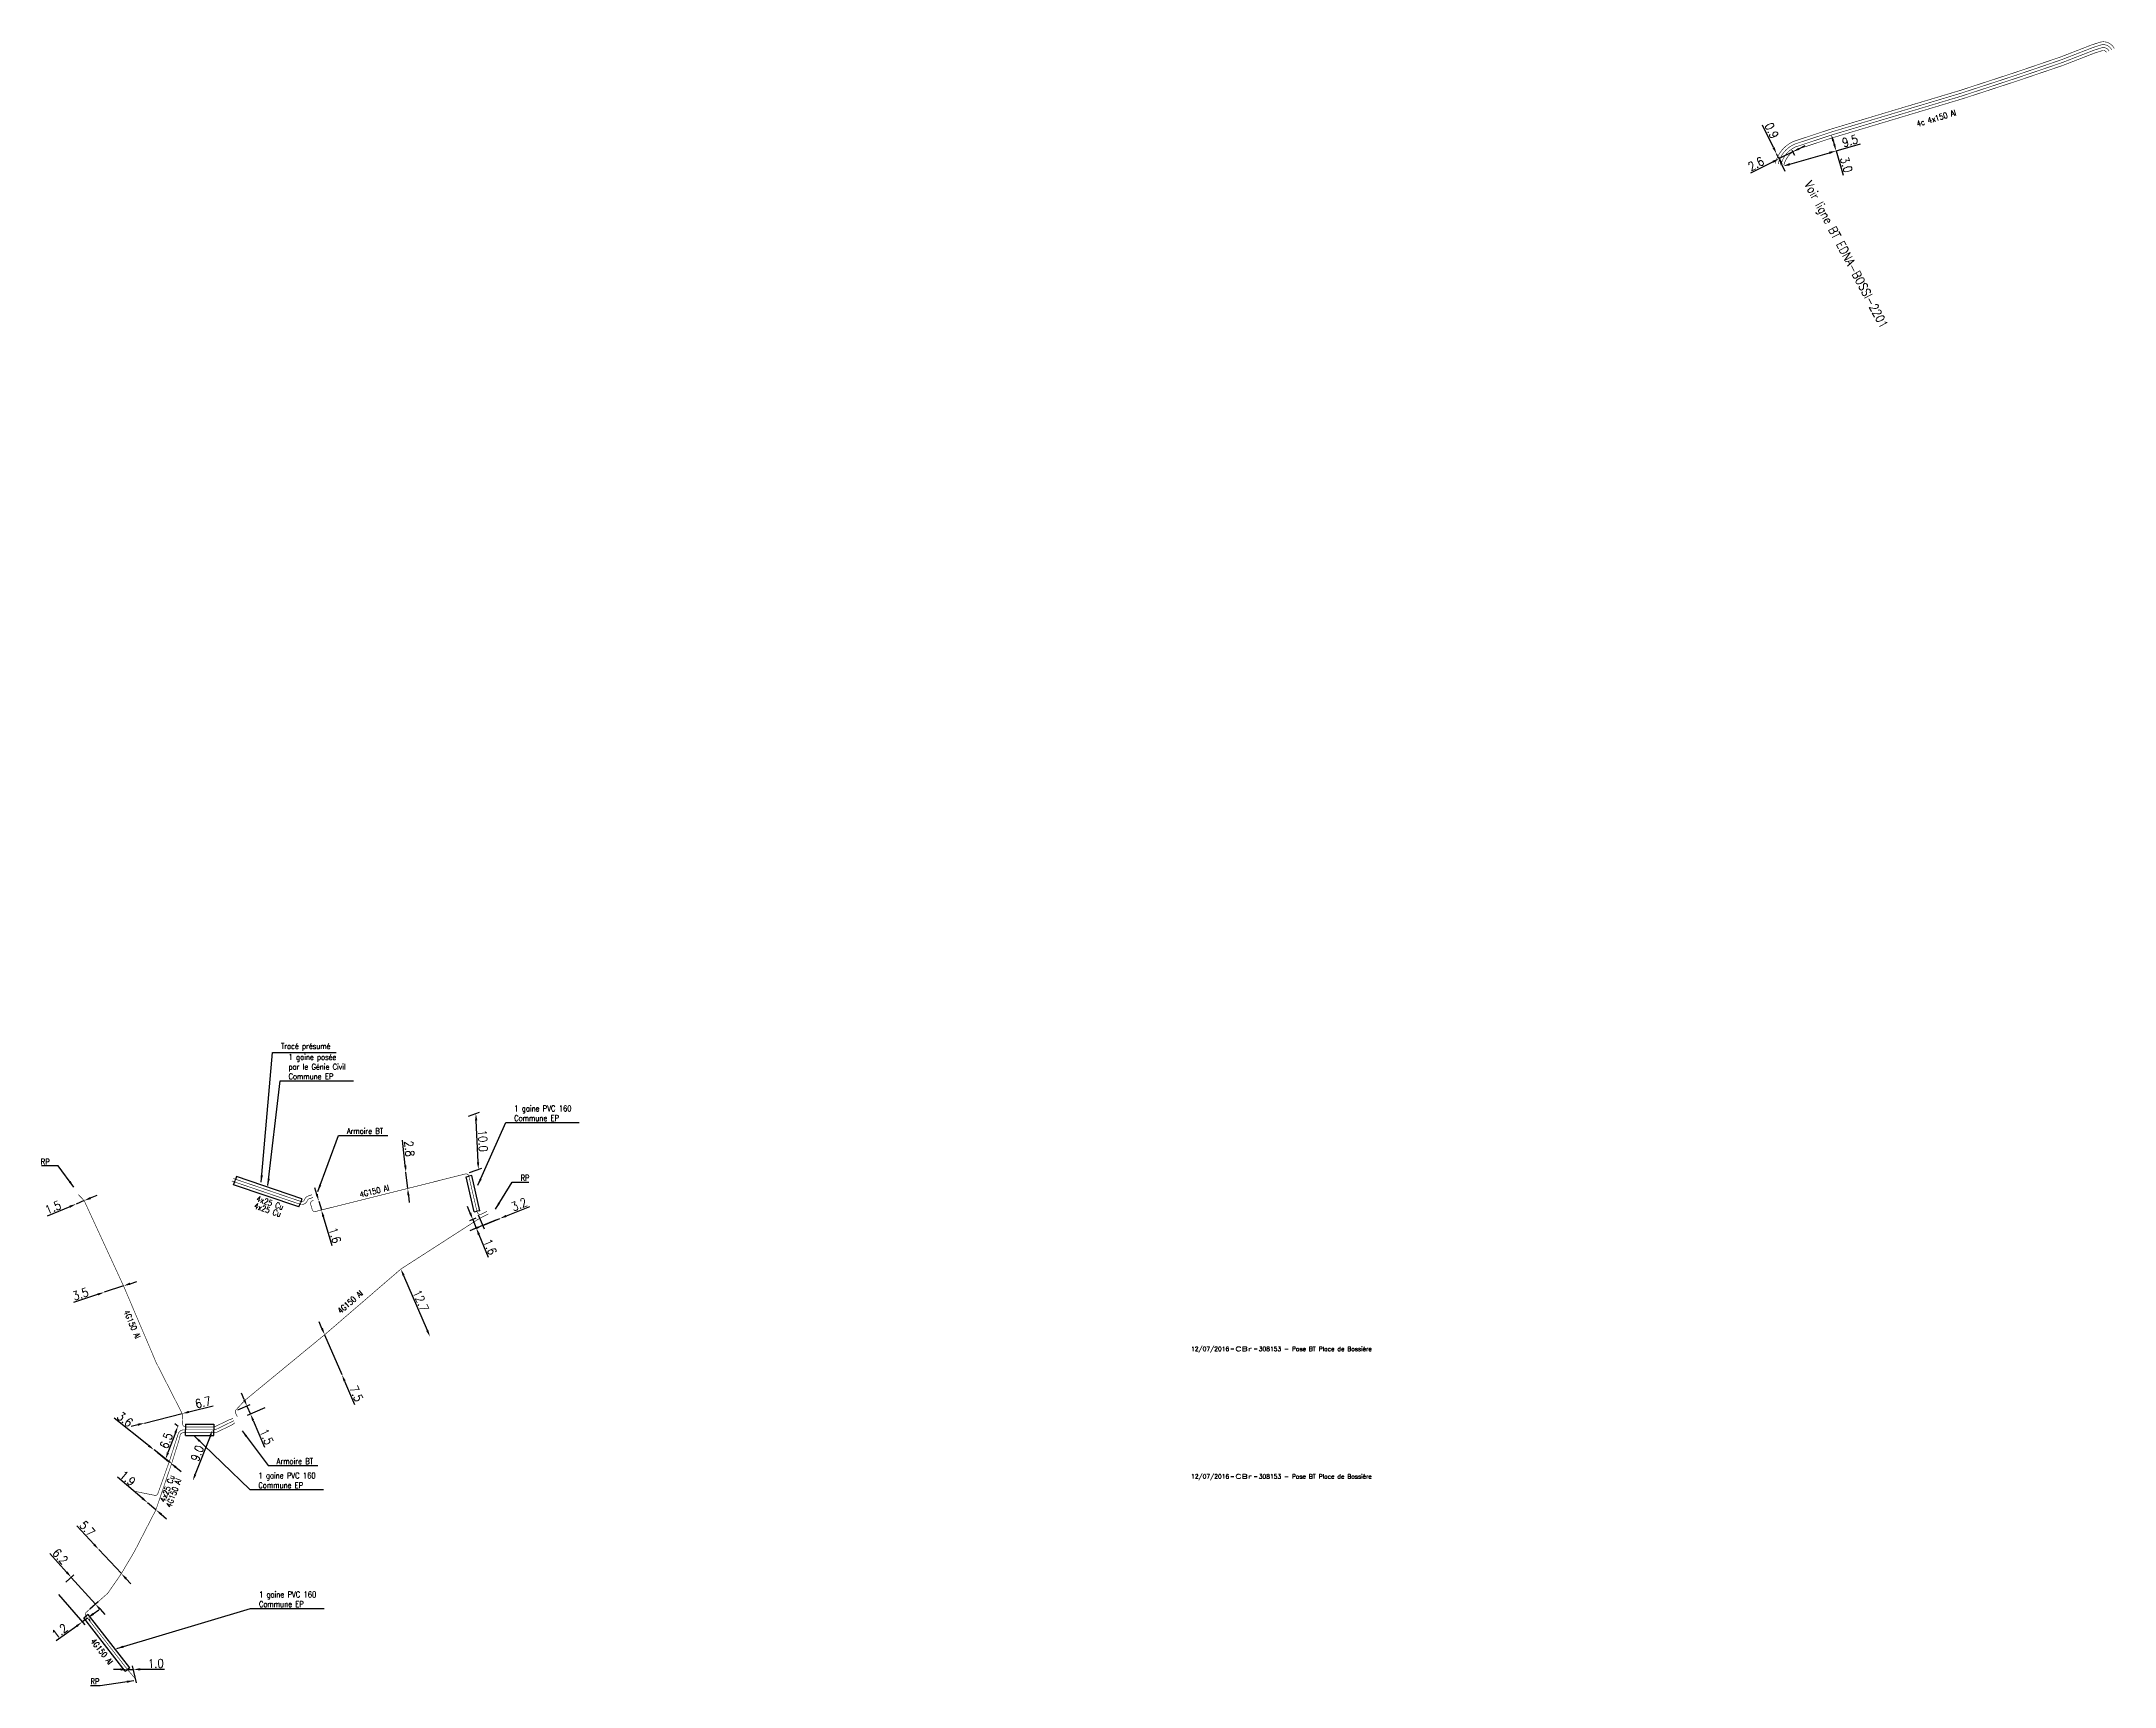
# Model space of a CAD drawing. Header units: millimetres. Extents: x 173243 to 173600, y 134203 to 134487.
import ezdxf
from ezdxf.enums import TextEntityAlignment as Align

# ---------------------------------------------------------------- set-up
doc = ezdxf.new("R2010")
doc.units = ezdxf.units.MM
doc.header["$PDMODE"] = 34
doc.linetypes.add('B_ST_AL', pattern=[2000, 1000, 1000])
doc.linetypes.add('B_ST_Cu', pattern=[2000, 1000, 1000])
doc.layers.get('0').update_dxf_attribs({"linetype": 'CONTINUOUS'})
doc.layers.get('DEFPOINTS').update_dxf_attribs({"linetype": 'CONTINUOUS'})
doc.layers.add('B_110', color=1, linetype='CONTINUOUS')
doc.layers.add('B_400', color=7, linetype='CONTINUOUS')
doc.layers.add('B_910', color=7, linetype='CONTINUOUS', plot=False)
doc.styles.get("Standard").update_dxf_attribs({"font": 'romans.shx', "width": 0.85})
doc.dimstyles.get("Standard").update_dxf_attribs({"dimtxt": 1.5, "dimasz": 1.2, "dimexe": 0.625, "dimexo": 0.625, "dimgap": 0.25, "dimtad": 1, "dimdec": 1, "dimzin": 0, "dimdsep": 46, "dimtxsty": 'Standard', "dimcen": -0.5, "dimadec": 0, "dimazin": 0, "dimtfac": 1, "dimtdec": 1, "dimtmove": 0, "dimatfit": 3, "dimfxl": 1, "dimtolj": 1, "dimtzin": 0, "dimarcsym": 0})

# ---------------------------------------------------------------- blocks, each defined once
blk = doc.blocks.new('*D0')
at = {"color": 0, "linetype": 'ByBlock', "transparency": 16777216}
for p, q in [((173541.39, 134468.23), (173539.51, 134472.12)), ((173542.3, 134466.34), (173541.91, 134467.15)), ((173542.82, 134465.26), (173543.34, 134464.18))]:
    blk.add_line(p, q, dxfattribs=at)
for points in [[(173541.57, 134468.32), (173541.21, 134468.15), (173541.91, 134467.15)], [(173543, 134465.35), (173542.64, 134465.18), (173542.3, 134466.34)]]:
    blk.add_solid(points, dxfattribs=at)
at = {"layer": 'DEFPOINTS', "color": 0, "linetype": 'ByBlock', "transparency": 16777216}
for p in [(173541.91, 134467.15), (173541.91, 134467.15), (173542.3, 134466.34)]:
    blk.add_point(p, dxfattribs=at)
at = {"color": 0, "linetype": 'ByBlock', "transparency": 16777216, "insert": (173541.09, 134471.15), "char_height": 1.5, "attachment_point": 5, "rotation": 295.7793}
blk.add_mtext('\\A1;0.9', dxfattribs=at)
blk = doc.blocks.new('*D1')
at = {"color": 0, "linetype": 'ByBlock', "transparency": 16777216}
for p, q in [((173544.71, 134467.49), (173542.39, 134466.32)), ((173544.56, 134467.79), (173544.99, 134466.93)), ((173545.78, 134468.03), (173546.85, 134468.56)), ((173541.31, 134465.78), (173537.41, 134463.82)), ((173542.23, 134466.63), (173542.67, 134465.76))]:
    blk.add_line(p, q, dxfattribs=at)
for points in [[(173545.69, 134468.2), (173545.87, 134467.85), (173544.71, 134467.49)], [(173541.22, 134465.96), (173541.4, 134465.6), (173542.39, 134466.32)]]:
    blk.add_solid(points, dxfattribs=at)
at = {"layer": 'DEFPOINTS', "color": 0, "linetype": 'ByBlock', "transparency": 16777216}
for p in [(173541.95, 134467.19), (173544.27, 134468.35), (173544.71, 134467.49)]:
    blk.add_point(p, dxfattribs=at)
at = {"color": 0, "linetype": 'ByBlock', "transparency": 16777216, "insert": (173538.37, 134465.43), "char_height": 1.5, "attachment_point": 5, "rotation": 26.6648}
blk.add_mtext('\\A1;2.6', dxfattribs=at)
blk = doc.blocks.new('*D2')
at = {"color": 0, "linetype": 'ByBlock', "transparency": 16777216}
for p, q in [((173544.21, 134465.35), (173551.04, 134467.32)), ((173552.19, 134467.66), (173556.39, 134468.87))]:
    blk.add_line(p, q, dxfattribs=at)
for points in [[(173550.98, 134467.52), (173551.09, 134467.13), (173552.19, 134467.66)], [(173544.16, 134465.55), (173544.27, 134465.16), (173543.06, 134465.02)]]:
    blk.add_solid(points, dxfattribs=at)
at = {"layer": 'DEFPOINTS', "color": 0, "linetype": 'ByBlock', "transparency": 16777216}
for p in [(173552.19, 134467.66), (173552.19, 134467.66), (173543.06, 134465.02)]:
    blk.add_point(p, dxfattribs=at)
at = {"color": 0, "linetype": 'ByBlock', "transparency": 16777216, "insert": (173554.59, 134469.39), "char_height": 1.5, "attachment_point": 5, "rotation": 16.1088}
blk.add_mtext('\\A1;9.5', dxfattribs=at)
blk = doc.blocks.new('*D3')
at = {"color": 0, "linetype": 'ByBlock', "transparency": 16777216}
for p, q in [((173551.68, 134469.38), (173551.85, 134468.81)), ((173552.19, 134467.66), (173553.43, 134463.47))]:
    blk.add_line(p, q, dxfattribs=at)
for points in [[(173551.87, 134469.44), (173551.49, 134469.33), (173551.34, 134470.53)], [(173552.04, 134468.87), (173551.66, 134468.75), (173552.19, 134467.66)]]:
    blk.add_solid(points, dxfattribs=at)
at = {"layer": 'DEFPOINTS', "color": 0, "linetype": 'ByBlock', "transparency": 16777216}
for p in [(173551.34, 134470.53), (173551.34, 134470.53), (173552.19, 134467.66)]:
    blk.add_point(p, dxfattribs=at)
at = {"color": 0, "linetype": 'ByBlock', "transparency": 16777216, "insert": (173553.94, 134465.27), "char_height": 1.5, "attachment_point": 5, "rotation": 286.4981}
blk.add_mtext('\\A1;3.0', dxfattribs=at)
blk = doc.blocks.new('*D4')
at = {"layer": 'B_110', "color": 0, "linetype": 'Continuous', "lineweight": -2, "transparency": 16777216}
for p, q in [((173277.66, 134252.29), (173277.18, 134253.39)), ((173276.57, 134250.51), (173278.7, 134251.43)), ((173278.13, 134251.19), (173278.72, 134249.81)), ((173281.19, 134250.87), (173278.15, 134249.56)), ((173279.2, 134248.71), (173281.17, 134244.12))]:
    blk.add_line(p, q, dxfattribs=at)
at = {"layer": 'B_110', "color": 0, "linetype": 'Continuous', "transparency": 16777216}
for points in [[(173277.84, 134252.37), (173277.47, 134252.21), (173278.13, 134251.19)], [(173279.38, 134248.79), (173279.02, 134248.63), (173278.72, 134249.81)]]:
    blk.add_solid(points, dxfattribs=at)
at = {"layer": 'DEFPOINTS', "color": 0, "linetype": 'Continuous', "transparency": 16777216}
for p in [(173276, 134250.27), (173278.72, 134249.81), (173281.77, 134251.12)]:
    blk.add_point(p, dxfattribs=at)
at = {"layer": 'B_110', "color": 0, "linetype": 'Continuous', "transparency": 16777216, "insert": (173281.5, 134245.89), "char_height": 1.5, "attachment_point": 5, "rotation": 293.2977}
blk.add_mtext('\\A1;1.5', dxfattribs=at)
blk = doc.blocks.new('*D5')
at = {"layer": 'B_110', "color": 0, "linetype": 'Continuous', "lineweight": -2, "transparency": 16777216}
for p, q in [((173322.86, 134283.98), (173326.92, 134285.63)), ((173317.67, 134281.87), (173316.55, 134281.42)), ((173318.02, 134284.19), (173319.01, 134281.74)), ((173318.78, 134282.32), (173321.74, 134283.53))]:
    blk.add_line(p, q, dxfattribs=at)
at = {"layer": 'B_110', "color": 0, "linetype": 'Continuous', "transparency": 16777216}
for points in [[(173317.59, 134282.06), (173317.74, 134281.69), (173318.78, 134282.32)], [(173322.78, 134284.16), (173322.93, 134283.79), (173321.74, 134283.53)]]:
    blk.add_solid(points, dxfattribs=at)
at = {"layer": 'DEFPOINTS', "color": 0, "linetype": 'Continuous', "transparency": 16777216}
for p in [(173317.79, 134284.77), (173321.74, 134283.53), (173321.74, 134283.53)]:
    blk.add_point(p, dxfattribs=at)
at = {"layer": 'B_110', "color": 0, "linetype": 'Continuous', "transparency": 16777216, "insert": (173325.07, 134285.96), "char_height": 1.5, "attachment_point": 5, "rotation": 22.0817}
blk.add_mtext('\\A1;3.2', dxfattribs=at)
blk = doc.blocks.new('*D6')
at = {"layer": 'B_110', "color": 0, "linetype": 'Continuous', "lineweight": -2, "transparency": 16777216}
for p, q in [((173316.63, 134284.47), (173316.18, 134285.58)), ((173317.6, 134283.57), (173316.5, 134283.13)), ((173317.08, 134283.36), (173317.68, 134281.88)), ((173321.16, 134283.29), (173317.1, 134281.64)), ((173318.13, 134280.77), (173319.7, 134276.88))]:
    blk.add_line(p, q, dxfattribs=at)
at = {"layer": 'B_110', "color": 0, "linetype": 'Continuous', "transparency": 16777216}
for points in [[(173316.81, 134284.55), (173316.44, 134284.4), (173317.08, 134283.36)], [(173318.32, 134280.84), (173317.94, 134280.69), (173317.68, 134281.88)]]:
    blk.add_solid(points, dxfattribs=at)
at = {"layer": 'DEFPOINTS', "color": 0, "linetype": 'Continuous', "transparency": 16777216}
for p in [(173317.68, 134281.88), (173318.18, 134283.81), (173321.74, 134283.53)]:
    blk.add_point(p, dxfattribs=at)
at = {"layer": 'B_110', "color": 0, "linetype": 'Continuous', "transparency": 16777216, "insert": (173320.07, 134278.64), "char_height": 1.5, "attachment_point": 5, "rotation": 292.0817}
blk.add_mtext('\\A1;1.6', dxfattribs=at)
blk = doc.blocks.new('*D7')
at = {"layer": 'B_110', "color": 0, "linetype": 'Continuous', "lineweight": -2, "transparency": 16777216}
for p, q in [((173305.43, 134292.69), (173304.98, 134297.04)), ((173305.85, 134288.71), (173305.55, 134291.5)), ((173305.97, 134287.52), (173306.09, 134286.32))]:
    blk.add_line(p, q, dxfattribs=at)
at = {"layer": 'B_110', "color": 0, "linetype": 'Continuous', "transparency": 16777216}
for points in [[(173305.63, 134292.71), (173305.23, 134292.67), (173305.55, 134291.5)], [(173306.17, 134287.54), (173305.77, 134287.5), (173305.85, 134288.71)]]:
    blk.add_solid(points, dxfattribs=at)
at = {"layer": 'DEFPOINTS', "color": 0, "linetype": 'Continuous', "transparency": 16777216}
for p in [(173305.55, 134291.5), (173305.55, 134291.5), (173305.85, 134288.71)]:
    blk.add_point(p, dxfattribs=at)
at = {"layer": 'B_110', "color": 0, "linetype": 'Continuous', "transparency": 16777216, "insert": (173306.14, 134295.56), "char_height": 1.5, "attachment_point": 5, "rotation": 275.9503}
blk.add_mtext('\\A1;2.8', dxfattribs=at)
blk = doc.blocks.new('*D8')
at = {"layer": 'B_110', "color": 0, "linetype": 'Continuous', "lineweight": -2, "transparency": 16777216}
for p, q in [((173290.17, 134287.69), (173289.83, 134288.84)), ((173290.51, 134286.54), (173290.96, 134285)), ((173291.3, 134283.85), (173292.76, 134278.9))]:
    blk.add_line(p, q, dxfattribs=at)
at = {"layer": 'B_110', "color": 0, "linetype": 'Continuous', "transparency": 16777216}
for points in [[(173290.36, 134287.75), (173289.98, 134287.63), (173290.51, 134286.54)], [(173291.49, 134283.91), (173291.11, 134283.8), (173290.96, 134285)]]:
    blk.add_solid(points, dxfattribs=at)
at = {"layer": 'DEFPOINTS', "color": 0, "linetype": 'Continuous', "transparency": 16777216}
for p in [(173290.51, 134286.54), (173290.51, 134286.54), (173290.96, 134285)]:
    blk.add_point(p, dxfattribs=at)
at = {"layer": 'B_110', "color": 0, "linetype": 'Continuous', "transparency": 16777216, "insert": (173293.29, 134280.62), "char_height": 1.5, "attachment_point": 5, "rotation": 286.4198}
blk.add_mtext('\\A1;1.6', dxfattribs=at)
blk = doc.blocks.new('*D9')
at = {"layer": 'B_110', "color": 0, "linetype": 'Continuous', "lineweight": -2, "transparency": 16777216}
for p, q in [((173291.05, 134264.59), (173290.58, 134265.69)), ((173291.53, 134263.49), (173294.5, 134256.6)), ((173294.97, 134255.5), (173296.7, 134251.48))]:
    blk.add_line(p, q, dxfattribs=at)
at = {"layer": 'B_110', "color": 0, "linetype": 'Continuous', "transparency": 16777216}
for points in [[(173291.24, 134264.67), (173290.87, 134264.51), (173291.53, 134263.49)], [(173295.15, 134255.58), (173294.79, 134255.42), (173294.5, 134256.6)]]:
    blk.add_solid(points, dxfattribs=at)
at = {"layer": 'DEFPOINTS', "color": 0, "linetype": 'Continuous', "transparency": 16777216}
for p in [(173291.53, 134263.49), (173294.5, 134256.6), (173294.5, 134256.6)]:
    blk.add_point(p, dxfattribs=at)
at = {"layer": 'B_110', "color": 0, "linetype": 'Continuous', "transparency": 16777216, "insert": (173296.99, 134253.33), "char_height": 1.5, "attachment_point": 5, "rotation": 293.2977}
blk.add_mtext('\\A1;7.5', dxfattribs=at)
blk = doc.blocks.new('*D10')
at = {"layer": 'B_110', "color": 0, "linetype": 'Continuous', "lineweight": -2, "transparency": 16777216}
blk.add_line((173305.14, 134273.71), (173309.22, 134264.25), dxfattribs=at)
at = {"layer": 'B_110', "color": 0, "linetype": 'Continuous', "transparency": 16777216}
for points in [[(173305.33, 134273.79), (173304.96, 134273.63), (173304.67, 134274.81)], [(173309.4, 134264.33), (173309.03, 134264.17), (173309.69, 134263.14)]]:
    blk.add_solid(points, dxfattribs=at)
at = {"layer": 'DEFPOINTS', "color": 0, "linetype": 'Continuous', "transparency": 16777216}
for p in [(173304.67, 134274.81), (173309.69, 134263.14), (173309.69, 134263.14)]:
    blk.add_point(p, dxfattribs=at)
at = {"layer": 'B_110', "color": 0, "linetype": 'Continuous', "transparency": 16777216, "insert": (173308.1, 134269.37), "char_height": 1.5, "attachment_point": 5, "rotation": 293.2977}
blk.add_mtext('\\A1;12.7', dxfattribs=at)
blk = doc.blocks.new('*D11')
at = {"layer": 'B_110', "color": 0, "linetype": 'Continuous', "lineweight": -2, "transparency": 16777216}
for p, q in [((173322.86, 134283.98), (173326.92, 134285.63)), ((173317.67, 134281.87), (173316.55, 134281.42)), ((173318.02, 134284.19), (173319.01, 134281.74)), ((173318.78, 134282.32), (173321.74, 134283.53))]:
    blk.add_line(p, q, dxfattribs=at)
at = {"layer": 'B_110', "color": 0, "linetype": 'Continuous', "transparency": 16777216}
for points in [[(173317.59, 134282.06), (173317.74, 134281.69), (173318.78, 134282.32)], [(173322.78, 134284.16), (173322.93, 134283.79), (173321.74, 134283.53)]]:
    blk.add_solid(points, dxfattribs=at)
at = {"layer": 'DEFPOINTS', "color": 0, "linetype": 'Continuous', "transparency": 16777216}
for p in [(173317.79, 134284.77), (173321.74, 134283.53), (173321.74, 134283.53)]:
    blk.add_point(p, dxfattribs=at)
at = {"layer": 'B_110', "color": 0, "linetype": 'Continuous', "transparency": 16777216, "insert": (173325.07, 134285.96), "char_height": 1.5, "attachment_point": 5, "rotation": 22.0817}
blk.add_mtext('\\A1;3.2', dxfattribs=at)
blk = doc.blocks.new('GIS_MODF')
at = {"color": 0, "linetype": 'Continuous', "flags": 128}
for points in [[(-2.26, -0.01), (-1.76, -0.01)], [(1.76, -0.01), (2.26, -0.01)]]:
    blk.add_lwpolyline(points, dxfattribs=at)
at = {"color": 0, "linetype": 'Continuous'}
blk.add_attdef('DATE', text='', height=0.75, dxfattribs=at).set_placement((-2.58, -0.39), align=Align.RIGHT)
at = {"color": 0, "linetype": 'Continuous', "width": 3.590909}
blk.add_attdef('USER', text='', height=0.75, dxfattribs=at).set_placement((-1.52, -0.39), (1.31, -0.39), align=Align.FIT)
at = {"color": 0, "linetype": 'Continuous'}
blk.add_attdef('DESC', (2.53, -0.39), '', height=0.75, dxfattribs=at)
blk = doc.blocks.new('*D38')
at = {"layer": 'B_110', "color": 0, "linetype": 'Continuous', "lineweight": -2, "transparency": 16777216}
for p, q in [((173259.06, 134203.44), (173258.38, 134206.39)), ((173259.72, 134205.78), (173263.91, 134205.82)), ((173256.32, 134205.74), (173255.12, 134205.73)), ((173257.52, 134205.75), (173258.52, 134205.76))]:
    blk.add_line(p, q, dxfattribs=at)
at = {"layer": 'B_110', "color": 0, "linetype": 'Continuous', "transparency": 16777216}
for points in [[(173256.32, 134205.94), (173256.33, 134205.54), (173257.52, 134205.75)], [(173259.72, 134205.98), (173259.73, 134205.58), (173258.52, 134205.76)]]:
    blk.add_solid(points, dxfattribs=at)
at = {"layer": 'DEFPOINTS', "color": 0, "linetype": 'Continuous', "transparency": 16777216}
for p in [(173257.52, 134205.75), (173258.52, 134205.76), (173259.21, 134202.81)]:
    blk.add_point(p, dxfattribs=at)
at = {"layer": 'B_110', "color": 0, "linetype": 'Continuous', "transparency": 16777216, "insert": (173262.41, 134206.8), "char_height": 1.5, "attachment_point": 5, "rotation": 0.5753}
blk.add_mtext('\\A1;1.0', dxfattribs=at)
blk = doc.blocks.new('*D40')
at = {"layer": 'B_110', "color": 0, "linetype": 'Continuous', "lineweight": -2, "transparency": 16777216}
for p, q in [((173245.64, 134218.71), (173250.15, 134213.48)), ((173248.77, 134213.25), (173245.22, 134210.67)), ((173250.65, 134214.62), (173249.74, 134213.96)), ((173250.78, 134214.48), (173251.06, 134214.15)), ((173251.62, 134215.33), (173252.59, 134216.03))]:
    blk.add_line(p, q, dxfattribs=at)
at = {"layer": 'B_110', "color": 0, "linetype": 'Continuous', "transparency": 16777216}
for points in [[(173248.65, 134213.41), (173248.89, 134213.09), (173249.74, 134213.96)], [(173251.51, 134215.49), (173251.74, 134215.17), (173250.65, 134214.62)]]:
    blk.add_solid(points, dxfattribs=at)
at = {"layer": 'DEFPOINTS', "color": 0, "linetype": 'Continuous', "transparency": 16777216}
for p in [(173245.23, 134219.18), (173249.74, 134213.96), (173250.37, 134214.95)]:
    blk.add_point(p, dxfattribs=at)
at = {"layer": 'B_110', "color": 0, "linetype": 'Continuous', "transparency": 16777216, "insert": (173245.84, 134212.36), "char_height": 1.5, "attachment_point": 5, "rotation": 36.0099}
blk.add_mtext('\\A1;1.2', dxfattribs=at)
blk = doc.blocks.new('*D41')
at = {"layer": 'B_110', "color": 0, "linetype": 'Continuous', "lineweight": -2, "transparency": 16777216}
for p, q in [((173247.03, 134222.53), (173244.15, 134225.73)), ((173246.9, 134220.8), (173248.3, 134222.06)), ((173251.99, 134217.04), (173247.84, 134221.64)), ((173251.06, 134216.19), (173252.46, 134217.46)), ((173252.79, 134216.15), (173253.6, 134215.25))]:
    blk.add_line(p, q, dxfattribs=at)
at = {"layer": 'B_110', "color": 0, "linetype": 'Continuous', "transparency": 16777216}
for points in [[(173247.18, 134222.67), (173246.89, 134222.4), (173247.84, 134221.64)], [(173252.94, 134216.28), (173252.65, 134216.01), (173251.99, 134217.04)]]:
    blk.add_solid(points, dxfattribs=at)
at = {"layer": 'DEFPOINTS', "color": 0, "linetype": 'Continuous', "transparency": 16777216}
for p in [(173246.44, 134220.38), (173247.84, 134221.64), (173250.59, 134215.78)]:
    blk.add_point(p, dxfattribs=at)
at = {"layer": 'B_110', "color": 0, "linetype": 'Continuous', "transparency": 16777216, "insert": (173245.93, 134225.25), "char_height": 1.5, "attachment_point": 5, "rotation": 312.0504}
blk.add_mtext('\\A1;6.2', dxfattribs=at)
blk = doc.blocks.new('*D42')
at = {"layer": 'B_110', "color": 0, "linetype": 'Continuous', "lineweight": -2, "transparency": 16777216}
for p, q in [((173251.76, 134227.33), (173248.77, 134230.52)), ((173256.47, 134222.29), (173252.58, 134226.45)), ((173257.28, 134221.41), (173258.1, 134220.53))]:
    blk.add_line(p, q, dxfattribs=at)
at = {"layer": 'B_110', "color": 0, "linetype": 'Continuous', "transparency": 16777216}
for points in [[(173251.9, 134227.47), (173251.61, 134227.19), (173252.58, 134226.45)], [(173257.43, 134221.55), (173257.14, 134221.27), (173256.47, 134222.29)]]:
    blk.add_solid(points, dxfattribs=at)
at = {"layer": 'DEFPOINTS', "color": 0, "linetype": 'Continuous', "transparency": 16777216}
for p in [(173252.58, 134226.45), (173252.58, 134226.45), (173256.47, 134222.29)]:
    blk.add_point(p, dxfattribs=at)
at = {"layer": 'B_110', "color": 0, "linetype": 'Continuous', "transparency": 16777216, "insert": (173250.59, 134230.05), "char_height": 1.5, "attachment_point": 5, "rotation": 313.0448}
blk.add_mtext('\\A1;5.7', dxfattribs=at)
blk = doc.blocks.new('*D43')
at = {"layer": 'B_110', "color": 0, "linetype": 'Continuous', "lineweight": -2, "transparency": 16777216}
for p, q in [((173260.07, 134235.3), (173255.8, 134238.91)), ((173262.43, 134233.29), (173260.98, 134234.52)), ((173263.35, 134232.52), (173264.26, 134231.74))]:
    blk.add_line(p, q, dxfattribs=at)
at = {"layer": 'B_110', "color": 0, "linetype": 'Continuous', "transparency": 16777216}
for points in [[(173260.19, 134235.45), (173259.94, 134235.15), (173260.98, 134234.52)], [(173263.48, 134232.67), (173263.22, 134232.37), (173262.43, 134233.29)]]:
    blk.add_solid(points, dxfattribs=at)
at = {"layer": 'DEFPOINTS', "color": 0, "linetype": 'Continuous', "transparency": 16777216}
for p in [(173260.98, 134234.52), (173260.98, 134234.52), (173262.43, 134233.29)]:
    blk.add_point(p, dxfattribs=at)
at = {"layer": 'B_110', "color": 0, "linetype": 'Continuous', "transparency": 16777216, "insert": (173257.56, 134238.73), "char_height": 1.5, "attachment_point": 5, "rotation": 319.7329}
blk.add_mtext('\\A1;1.9', dxfattribs=at)
blk = doc.blocks.new('*D44')
at = {"layer": 'B_110', "color": 0, "linetype": 'Continuous', "lineweight": -2, "transparency": 16777216}
for p, q in [((173261.17, 134244.37), (173255.23, 134249.1)), ((173264.92, 134241.38), (173262.11, 134243.62)), ((173265.86, 134240.63), (173266.8, 134239.88))]:
    blk.add_line(p, q, dxfattribs=at)
at = {"layer": 'B_110', "color": 0, "linetype": 'Continuous', "transparency": 16777216}
for points in [[(173261.29, 134244.52), (173261.04, 134244.21), (173262.11, 134243.62)], [(173265.99, 134240.79), (173265.74, 134240.47), (173264.92, 134241.38)]]:
    blk.add_solid(points, dxfattribs=at)
at = {"layer": 'DEFPOINTS', "color": 0, "linetype": 'Continuous', "transparency": 16777216}
for p in [(173262.11, 134243.62), (173262.11, 134243.62), (173264.92, 134241.38)]:
    blk.add_point(p, dxfattribs=at)
at = {"layer": 'B_110', "color": 0, "linetype": 'Continuous', "transparency": 16777216, "insert": (173257.09, 134248.89), "char_height": 1.5, "attachment_point": 5, "rotation": 321.4767}
blk.add_mtext('\\A1;3.6', dxfattribs=at)
blk = doc.blocks.new('*D45')
at = {"layer": 'B_110', "color": 0, "linetype": 'Continuous', "lineweight": -2, "transparency": 16777216}
for p, q in [((173260.47, 134248.26), (173266.96, 134249.88)), ((173268.13, 134250.18), (173272.31, 134251.22)), ((173259.3, 134247.96), (173258.14, 134247.67))]:
    blk.add_line(p, q, dxfattribs=at)
at = {"layer": 'B_110', "color": 0, "linetype": 'Continuous', "transparency": 16777216}
for points in [[(173268.08, 134250.37), (173268.18, 134249.98), (173266.96, 134249.88)], [(173259.25, 134248.16), (173259.35, 134247.77), (173260.47, 134248.26)]]:
    blk.add_solid(points, dxfattribs=at)
at = {"layer": 'DEFPOINTS', "color": 0, "linetype": 'Continuous', "transparency": 16777216}
for p in [(173266.96, 134249.88), (173260.47, 134248.26), (173260.47, 134248.26)]:
    blk.add_point(p, dxfattribs=at)
at = {"layer": 'B_110', "color": 0, "linetype": 'Continuous', "transparency": 16777216, "insert": (173270.56, 134251.82), "char_height": 1.5, "attachment_point": 5, "rotation": 14.0744}
blk.add_mtext('\\A1;6.7', dxfattribs=at)
blk = doc.blocks.new('*D46')
at = {"layer": 'B_110', "color": 0, "linetype": 'Continuous', "lineweight": -2, "transparency": 16777216}
for p, q in [((173265.79, 134246.58), (173264.51, 134243.16)), ((173266.28, 134247.65), (173265.69, 134248.12)), ((173262.62, 134243.21), (173264.61, 134241.63))]:
    blk.add_line(p, q, dxfattribs=at)
at = {"layer": 'B_110', "color": 0, "linetype": 'Continuous', "transparency": 16777216}
for points in [[(173265.6, 134246.65), (173265.98, 134246.52), (173266.21, 134247.71)], [(173264.32, 134243.23), (173264.7, 134243.09), (173264.09, 134242.04)]]:
    blk.add_solid(points, dxfattribs=at)
at = {"layer": 'DEFPOINTS', "color": 0, "linetype": 'Continuous', "transparency": 16777216}
for p in [(173266.8, 134247.24), (173262.11, 134243.62), (173264.09, 134242.04)]:
    blk.add_point(p, dxfattribs=at)
at = {"layer": 'B_110', "color": 0, "linetype": 'Continuous', "transparency": 16777216, "insert": (173264.21, 134245.22), "char_height": 1.5, "attachment_point": 5, "rotation": 69.5382}
blk.add_mtext('\\A1;6.5', dxfattribs=at)
blk = doc.blocks.new('*D47')
at = {"layer": 'B_110', "color": 0, "linetype": 'Continuous', "lineweight": -2, "transparency": 16777216}
blk.add_line((173271.76, 134245.96), (173269.22, 134239.42), dxfattribs=at)
at = {"layer": 'B_110', "color": 0, "linetype": 'Continuous', "transparency": 16777216}
for points in [[(173271.58, 134246.03), (173271.95, 134245.88), (173272.2, 134247.08)], [(173269.04, 134239.49), (173269.41, 134239.35), (173268.79, 134238.3)]]:
    blk.add_solid(points, dxfattribs=at)
at = {"layer": 'DEFPOINTS', "color": 0, "linetype": 'Continuous', "transparency": 16777216}
for p in [(173272.2, 134247.08), (173268.79, 134238.3), (173268.79, 134238.3)]:
    blk.add_point(p, dxfattribs=at)
at = {"layer": 'B_110', "color": 0, "linetype": 'Continuous', "transparency": 16777216, "insert": (173269.56, 134243.05), "char_height": 1.5, "attachment_point": 5, "rotation": 68.7557}
blk.add_mtext('\\A1;9.0', dxfattribs=at)
blk = doc.blocks.new('*D49')
at = {"layer": 'B_110', "color": 0, "linetype": 'Continuous', "lineweight": -2, "transparency": 16777216}
for p, q in [((173252.38, 134270.43), (173248.23, 134269.06)), ((173256.84, 134271.91), (173253.52, 134270.81)), ((173257.98, 134272.29), (173259.12, 134272.66))]:
    blk.add_line(p, q, dxfattribs=at)
at = {"layer": 'B_110', "color": 0, "linetype": 'Continuous', "transparency": 16777216}
for points in [[(173252.32, 134270.62), (173252.44, 134270.24), (173253.52, 134270.81)], [(173257.92, 134272.48), (173258.04, 134272.1), (173256.84, 134271.91)]]:
    blk.add_solid(points, dxfattribs=at)
at = {"layer": 'DEFPOINTS', "color": 0, "linetype": 'Continuous', "transparency": 16777216}
for p in [(173253.52, 134270.81), (173253.52, 134270.81), (173256.84, 134271.91)]:
    blk.add_point(p, dxfattribs=at)
at = {"layer": 'B_110', "color": 0, "linetype": 'Continuous', "transparency": 16777216, "insert": (173249.42, 134270.5), "char_height": 1.5, "attachment_point": 5, "rotation": 18.3331}
blk.add_mtext('\\A1;3.5', dxfattribs=at)
blk = doc.blocks.new('*D50')
at = {"layer": 'B_110', "color": 0, "linetype": 'Continuous', "lineweight": -2, "transparency": 16777216}
for p, q in [((173247.56, 134285.57), (173243.69, 134283.96)), ((173250.05, 134286.61), (173248.67, 134286.03)), ((173251.16, 134287.07), (173252.27, 134287.53))]:
    blk.add_line(p, q, dxfattribs=at)
at = {"layer": 'B_110', "color": 0, "linetype": 'Continuous', "transparency": 16777216}
for points in [[(173247.48, 134285.75), (173247.64, 134285.38), (173248.67, 134286.03)], [(173251.08, 134287.25), (173251.24, 134286.88), (173250.05, 134286.61)]]:
    blk.add_solid(points, dxfattribs=at)
at = {"layer": 'DEFPOINTS', "color": 0, "linetype": 'Continuous', "transparency": 16777216}
for p in [(173248.67, 134286.03), (173248.67, 134286.03), (173250.05, 134286.61)]:
    blk.add_point(p, dxfattribs=at)
at = {"layer": 'B_110', "color": 0, "linetype": 'Continuous', "transparency": 16777216, "insert": (173244.69, 134285.45), "char_height": 1.5, "attachment_point": 5, "rotation": 22.6355}
blk.add_mtext('\\A1;1.5', dxfattribs=at)
blk = doc.blocks.new('*D51')
at = {"layer": 'B_110', "color": 0, "linetype": 'Continuous', "lineweight": -2, "transparency": 16777216}
for p, q in [((173316.34, 134301.16), (173318.23, 134301.86)), ((173317.98, 134293.22), (173317.66, 134300.43)), ((173316.53, 134291.46), (173318.65, 134292.24))]:
    blk.add_line(p, q, dxfattribs=at)
at = {"layer": 'B_110', "color": 0, "linetype": 'Continuous', "transparency": 16777216}
for points in [[(173317.86, 134300.44), (173317.46, 134300.42), (173317.61, 134301.63)], [(173318.18, 134293.22), (173317.78, 134293.21), (173318.04, 134292.02)]]:
    blk.add_solid(points, dxfattribs=at)
at = {"layer": 'DEFPOINTS', "color": 0, "linetype": 'Continuous', "transparency": 16777216}
for p in [(173315.73, 134300.93), (173317.61, 134301.63), (173315.91, 134291.23)]:
    blk.add_point(p, dxfattribs=at)
at = {"layer": 'B_110', "color": 0, "linetype": 'Continuous', "transparency": 16777216, "insert": (173318.82, 134296.94), "char_height": 1.5, "attachment_point": 5, "rotation": 272.546}
blk.add_mtext('\\A1;10.0', dxfattribs=at)

msp = doc.modelspace()

# ---------------------------------------------------------------- linework, layer by layer
at = {"layer": 'B_110', "linetype": 'B_ST_AL', "const_width": 0.1, "flags": 128}
for points in [[(173541.7, 134465.49, -0.238694), (173544.87, 134469.3), (173551.08, 134471.35), (173573.53, 134478.07), (173583.1, 134481.2), (173590.86, 134483.84), (173596.29, 134485.95), (173597.65, 134486.38, -0.372667), (173600.15, 134485.31, -0.372667)], [(173542.19, 134465.38, -0.237543), (173545.05, 134468.83), (173551.23, 134470.87), (173573.67, 134477.59), (173583.26, 134480.72), (173591.03, 134483.37), (173596.46, 134485.48), (173597.8, 134485.91, -0.372667), (173599.7, 134485.09, -0.372667)], [(173542.68, 134465.27, -0.236206), (173545.23, 134468.36), (173551.38, 134470.39), (173573.82, 134477.11), (173583.42, 134480.25), (173591.2, 134482.9), (173596.63, 134485.01), (173597.95, 134485.43, -0.372667), (173599.25, 134484.87, -0.372667)], [(173543.16, 134465.15, -0.234624), (173545.41, 134467.9), (173551.53, 134469.91), (173573.97, 134476.64), (173583.57, 134479.77), (173591.37, 134482.43), (173596.79, 134484.54), (173598.1, 134484.95, -0.372667), (173598.8, 134484.65, -0.372667)]]:
    msp.add_lwpolyline(points, format="xyb", dxfattribs=at)
at = {"layer": 'B_110', "linetype": 'B_ST_Cu', "ltscale": 0.5}
for points in [[(173275.52, 134290, 0.1, 0.1, 0), (173275.98, 134289.84, 0.1, 0.1, 0), (173287.26, 134286, 0.1, 0.1, 0.402421), (173288.52, 134286.59, 0.1, 0.1, 0), (173288.54, 134286.64, 0.1, 0.1, -0.224374), (173288.85, 134286.93, 0.1, 0.1, 0), (173289.5, 134287.15, 0, 0, 0)], [(173275.78, 134290.43, 0.1, 0.1, 0), (173276.15, 134290.31, 0.1, 0.1, 0), (173287.42, 134286.47, 0.1, 0.1, 0.402421), (173288.05, 134286.77, 0.1, 0.1, 0), (173288.07, 134286.82, 0.1, 0.1, -0.224374), (173288.69, 134287.41, 0.1, 0.1, 0), (173289.35, 134287.63, 0, 0, 0)]]:
    msp.add_lwpolyline(points, format="xyseb", dxfattribs=at)
at = {"layer": 'B_110', "linetype": 'B_ST_AL', "ltscale": 0.5}
msp.add_lwpolyline([(173289.64, 134286.67, 0.1, 0.1, 0), (173289.44, 134286.6, 0.1, 0.1, 0.399574), (173289.12, 134285.99, 0.1, 0.1, 0), (173289.37, 134285.09, 0.1, 0.1, 0.412903), (173289.98, 134284.74, 0.1, 0.1, 0), (173290.96, 134285, 0.1, 0.1, 0), (173290.96, 134285, 0.1, 0.1, 0), (173305.85, 134288.71, 0.1, 0.1, 0), (173315.79, 134291.22, 0.1, 0.1, -0.420853), (173316.4, 134290.84, 0.1, 0.1, 0), (173317.79, 134284.77, 0.1, 0.1, 0), (173317.88, 134284.54, 0.1, 0.1, 0.437435), (173318.57, 134284.28, 0.1, 0.1, 0), (173319.53, 134284.76, 0.1, 0.1, 0), (173319.53, 134284.76, 0, 0, 0)], format="xyseb", dxfattribs=at)
at = {"layer": 'B_110', "linetype": 'B_ST_AL', "ltscale": 0.5, "const_width": 0.1}
for points in [[(173249.03, 134287.68), (173250, 134286.67, -0.08191), (173250.09, 134286.53), (173256.84, 134271.91), (173262.46, 134258.71), (173266.96, 134249.88), (173267.05, 134248.05, 0.400714), (173267.55, 134247.58), (173272.39, 134247.58, 0.11383), (173272.61, 134247.63), (173275.11, 134248.84, -0.040892), (173275.19, 134248.87), (173275.74, 134249.04)], [(173319.76, 134284.32), (173318.27, 134283.57), (173304.67, 134274.81), (173291.53, 134263.49), (173277.71, 134252.12), (173276.24, 134250.53, 0.317265), (173276.16, 134249.96), (173276.48, 134249.36)], [(173259.01, 134204.01), (173257.52, 134205.75), (173250.37, 134214.95, -0.395736), (173250.43, 134215.63), (173250.59, 134215.78), (173254.07, 134218.85, 0.060139), (173254.15, 134218.94), (173256.47, 134222.29), (173258.77, 134226.19), (173262.43, 134233.29), (173265.12, 134241.22), (173266.43, 134245.39), (173266.62, 134246.19, -0.346326), (173267.11, 134246.58), (173272.39, 134246.58, 0.11383), (173273.05, 134246.73), (173275.55, 134247.94, 0.043195), (173275.62, 134247.99), (173276.06, 134248.3)]]:
    msp.add_lwpolyline(points, format="xyb", dxfattribs=at)
at = {"layer": 'B_110', "linetype": 'B_ST_Cu', "ltscale": 0.5, "const_width": 0.1}
msp.add_lwpolyline([(173258.64, 134236.51), (173262.21, 134235.79, 0.384816), (173262.78, 134236.13), (173264.71, 134241.55), (173266.28, 134246.43, -0.31262), (173267.22, 134247.08), (173267.69, 134247.08), (173272.39, 134247.08, 0.11383), (173272.83, 134247.18), (173275.9, 134248.67)], format="xyb", dxfattribs=at)
at = {"layer": 'B_400', "color": 7, "linetype": 'CONTINUOUS'}
for p, q in [((173275.82, 134289.36), (173276.07, 134290.07)), ((173287.1, 134285.53), (173275.82, 134289.36)), ((173276.31, 134290.78), (173276.07, 134290.07)), ((173287.58, 134286.95), (173276.31, 134290.78)), ((173315.91, 134290.73), (173316.4, 134290.84)), ((173317.3, 134284.66), (173315.91, 134290.73)), ((173316.89, 134290.95), (173316.4, 134290.84)), ((173318.27, 134284.88), (173316.89, 134290.95)), ((173287.1, 134285.53), (173287.34, 134286.24)), ((173287.58, 134286.95), (173287.34, 134286.24)), ((173317.3, 134284.66), (173317.79, 134284.77)), ((173318.27, 134284.88), (173317.79, 134284.77)), ((173267.55, 134248.08), (173267.55, 134247.08)), ((173267.55, 134248.08), (173272.39, 134248.08)), ((173267.55, 134246.08), (173267.55, 134247.08)), ((173267.55, 134246.08), (173272.39, 134246.08)), ((173272.39, 134248.08), (173272.39, 134248.08)), ((173272.39, 134248.08), (173272.39, 134247.08)), ((173272.39, 134246.08), (173272.39, 134247.08)), ((173272.39, 134246.08), (173272.39, 134246.08)), ((173249.97, 134214.64), (173250.37, 134214.95)), ((173257.13, 134205.45), (173249.97, 134214.64)), ((173250.76, 134215.26), (173250.37, 134214.95)), ((173257.92, 134206.06), (173250.76, 134215.26)), ((173257.92, 134206.06), (173257.52, 134205.75)), ((173257.13, 134205.45), (173257.52, 134205.75))]:
    msp.add_line(p, q, dxfattribs=at)

# ---------------------------------------------------------------- block references
at = {"layer": 'B_910'}
ref = msp.add_blockref('GIS_MODF', (173450.09, 134261.05), dxfattribs=at)
ref.add_attrib('DATE', '12/07/2016', dxfattribs={"layer": '0', "color": 0, "linetype": 'Continuous', "height": 0.75}).set_placement((173447.51, 134260.67), align=Align.RIGHT)
ref.add_attrib('USER', 'CBr', dxfattribs={"layer": '0', "color": 0, "linetype": 'Continuous', "height": 0.75, "width": 1.462963}).set_placement((173448.57, 134260.67), (173451.4, 134260.67), align=Align.FIT)
ref.add_attrib('DESC', '308153 - Pose BT Place de Bossière', (173452.62, 134260.67), dxfattribs={"layer": '0', "color": 0, "linetype": 'Continuous', "height": 0.75})
ref = msp.add_blockref('GIS_MODF', (173450.09, 134239.06), dxfattribs=at)
ref.add_attrib('DATE', '12/07/2016', dxfattribs={"layer": '0', "color": 0, "linetype": 'Continuous', "height": 0.75}).set_placement((173447.51, 134238.67), align=Align.RIGHT)
ref.add_attrib('USER', 'CBr', dxfattribs={"layer": '0', "color": 0, "linetype": 'Continuous', "height": 0.75, "width": 1.462963}).set_placement((173448.57, 134238.67), (173451.4, 134238.67), align=Align.FIT)
ref.add_attrib('DESC', '308153 - Pose BT Place de Bossière', (173452.62, 134238.67), dxfattribs={"layer": '0', "color": 0, "linetype": 'Continuous', "height": 0.75})

# ---------------------------------------------------------------- texts
at = {"layer": 'B_110', "linetype": 'Continuous', "width": 0.85}
for s, height, rotation, p in [('4c 4x150 Al', 1, 16.6451, (173569.47, 134473.3)), ('Voir ligne BT EDNA-BOSSI-2201', 1.5, 297.8436, (173553.74, 134449.69))]:
    msp.add_text(s, height=height, rotation=rotation, dxfattribs=at).set_placement(p, align=Align.MIDDLE)
at = {"layer": 'B_110', "linetype": 'B_ST_AL', "width": 0.85}
for rotation, p in [(13.984, (173297.7, 134287.13)), (40.7438, (173294.29, 134267.05)), (293.4254, (173256.84, 134267.48)), (69.9126, (173265.06, 134233.59)), (307.8822, (173251.1, 134210.62))]:
    msp.add_text('4G150 Al', height=1, rotation=rotation, dxfattribs=at).set_placement(p)
at = {"layer": 'B_110', "linetype": 'B_ST_Cu', "width": 0.85}
for rotation, p in [(341.2008, (173279.25, 134285.32)), (341.2008, (173279.66, 134286.54)), (69.9126, (173264.04, 134234.52))]:
    msp.add_text('4x25 Cu', height=1, rotation=rotation, dxfattribs=at).set_placement(p)
at = {"layer": 'B_110', "linetype": 'Continuous', "char_height": 1}
for s, insert, attachment_point in [('Tracé présumé', (173284, 134313.1), 4), ('Armoire BT', (173295.36, 134298.62), 4), ('RP', (173244.11, 134293.34), 6), ('RP', (173325.32, 134290.55), 4), ('Armoire BT', (173283.26, 134241.67), 4), ('RP', (173251.15, 134203.7), 4)]:
    msp.add_mtext(s, dxfattribs=dict(at, insert=insert, attachment_point=attachment_point))
at = {"layer": 'B_400', "char_height": 1, "attachment_point": 4}
for s, insert in [('1 gaine posée\\Ppar le Génie Civil\\PCommune EP ', (173285.3, 134309.71)), ('1 gaine PVC 160\\PCommune EP ', (173324.22, 134301.68)), ('1 gaine PVC 160\\PCommune EP ', (173280.1, 134238.36)), ('1 gaine PVC 160\\PCommune EP', (173280.21, 134217.86))]:
    msp.add_mtext(s, dxfattribs=dict(at, insert=insert))

# ---------------------------------------------------------------- dimensions: what is measured, and where the dimension line sits
at = {"layer": 'B_110', "linetype": 'Continuous'}
for base, p1, p2, angle, picture, middle in [((173541.91, 134467.15), (173542.3, 134466.34), (173541.91, 134467.15), 115.7793, '*D0', (173540.19, 134470.72)), ((173552.19, 134467.66), (173543.06, 134465.02), (173552.19, 134467.66), 16.1088, '*D2', (173554.87, 134468.43)), ((173551.34, 134470.53), (173552.19, 134467.66), (173551.34, 134470.53), 106.4981, '*D3', (173552.98, 134464.99)), ((173544.71, 134467.49), (173541.95, 134467.19), (173544.27, 134468.35), 26.6648, '*D1', (173538.82, 134464.53))]:
    dim = msp.add_linear_dim(base=base, p1=p1, p2=p2, angle=angle, dimstyle='Standard', dxfattribs=at)
    dim.commit()
    dim.dimension.update_dxf_attribs({"geometry": picture, "text_midpoint": middle, "dimtype": 161})
for base, p1, p2, angle, text, picture, middle in [((173317.61, 134301.63), (173315.91, 134291.23), (173315.73, 134300.93), 272.546, '10.0', '*D51', (173317.82, 134296.9)), ((173264.09, 134242.04), (173266.8, 134247.24), (173262.11, 134243.62), 69.5382, '6.5', '*D46', (173265.15, 134244.87)), ((173268.79, 134238.3), (173272.2, 134247.08), (173268.79, 134238.3), 68.7557, '9.0', '*D47', (173270.49, 134242.69)), ((173249.74, 134213.96), (173250.37, 134214.95), (173245.23, 134219.18), 36.0099, '1.2', '*D40', (173246.43, 134211.55)), ((173258.52, 134205.76), (173257.52, 134205.75), (173259.21, 134202.81), 180.5753, '1.0', '*D38', (173262.42, 134205.8))]:
    dim = msp.add_linear_dim(base=base, p1=p1, p2=p2, angle=angle, text=text, dimstyle='Standard', override={"dimatfit": 0}, dxfattribs=at)
    dim.commit()
    dim.dimension.update_dxf_attribs({"geometry": picture, "text_midpoint": middle, "dimtype": 160})
for base, p1, p2, angle, override, picture, middle in [((173305.55, 134291.5), (173305.85, 134288.71), (173305.55, 134291.5), 275.9503, {"dimscale": 1, "dimlfac": 1, "dimlunit": 2, "dimatfit": 0}, '*D7', (173305.14, 134295.46)), ((173290.51, 134286.54), (173290.96, 134285), (173290.51, 134286.54), 286.4198, {"dimatfit": 0}, '*D8', (173292.34, 134280.34)), ((173248.67, 134286.03), (173250.05, 134286.61), (173248.67, 134286.03), 22.6355, {"dimscale": 1, "dimlfac": 1, "dimlunit": 2, "dimatfit": 0}, '*D50', (173245.07, 134284.53)), ((173317.68, 134281.88), (173318.18, 134283.81), (173321.74, 134283.53), 112.0817, {"dimatfit": 0}, '*D6', (173319.14, 134278.27)), ((173321.74, 134283.53), (173317.79, 134284.77), (173321.74, 134283.53), 202.0817, {"dimatfit": 0}, '*D5', (173325.45, 134285.03)), ((173321.74, 134283.53), (173317.79, 134284.77), (173321.74, 134283.53), 202.0817, {"dimatfit": 0}, '*D11', (173325.45, 134285.03)), ((173309.69, 134263.14), (173304.67, 134274.81), (173309.69, 134263.14), 113.2977, {"dimatfit": 0}, '*D10', (173307.18, 134268.98)), ((173253.52, 134270.81), (173256.84, 134271.91), (173253.52, 134270.81), 18.3331, {"dimscale": 1, "dimlfac": 1, "dimlunit": 2, "dimatfit": 0}, '*D49', (173249.73, 134269.56)), ((173294.5, 134256.6), (173291.53, 134263.49), (173294.5, 134256.6), 113.2977, {"dimatfit": 0}, '*D9', (173296.07, 134252.94)), ((173260.47, 134248.26), (173266.96, 134249.88), (173260.47, 134248.26), 14.0744, {"dimatfit": 0}, '*D45', (173270.8, 134250.85)), ((173278.72, 134249.81), (173276, 134250.27), (173281.77, 134251.12), 113.2977, {"dimatfit": 0}, '*D4', (173280.58, 134245.49)), ((173262.11, 134243.62), (173264.92, 134241.38), (173262.11, 134243.62), 321.4767, {"dimatfit": 0}, '*D44', (173256.47, 134248.11)), ((173260.98, 134234.52), (173262.43, 134233.29), (173260.98, 134234.52), 319.7329, {"dimatfit": 0}, '*D43', (173256.92, 134237.97)), ((173252.58, 134226.45), (173256.47, 134222.29), (173252.58, 134226.45), 313.0448, {"dimscale": 1, "dimlfac": 1, "dimlunit": 2, "dimatfit": 0}, '*D42', (173249.85, 134229.36)), ((173247.84, 134221.64), (173250.59, 134215.78), (173246.44, 134220.38), 312.0504, {"dimatfit": 0}, '*D41', (173245.19, 134224.58))]:
    dim = msp.add_linear_dim(base=base, p1=p1, p2=p2, angle=angle, dimstyle='Standard', override=override, dxfattribs=at)
    dim.commit()
    dim.dimension.update_dxf_attribs({"geometry": picture, "text_midpoint": middle, "dimtype": 160})

# ---------------------------------------------------------------- leaders
at = {"layer": 'B_110', "linetype": 'Continuous', "annotation_type": 0, "has_hookline": 1}
for points, hookline_direction, text_width in [([(173280.58, 134289.78), (173282.55, 134312.18), (173283.75, 134312.18)], 0, 9.51), ([(173290.35, 134288.19), (173293.91, 134297.87), (173295.11, 134297.87)], 0, 7.08), ([(173248.27, 134288.93), (173245.56, 134292.59), (173244.36, 134292.59)], 1, 1.42), ([(173320.99, 134285.17), (173323.87, 134289.8), (173325.07, 134289.8)], 0, 1.42), ([(173277.31, 134246.92), (173281.81, 134240.92), (173283.01, 134240.92)], 0, 7.08), ([(173258.61, 134203.82), (173252.81, 134202.95)], 1, 1.42)]:
    msp.add_leader(points, dimstyle='Standard', dxfattribs=dict(at, hookline_direction=hookline_direction, text_width=text_width))
at = {"layer": 'B_400', "annotation_type": 0, "has_hookline": 1, "hookline_direction": 0, "text_width": 11.21}
for points in [[(173281.73, 134289.2), (173283.85, 134307.3), (173285.05, 134307.3)], [(173317.95, 134289.26), (173322.77, 134300.09), (173323.97, 134300.09)], [(173269.11, 134245.97), (173278.65, 134236.78), (173279.85, 134236.78)], [(173255.7, 134209.36), (173278.76, 134216.27), (173279.96, 134216.27)]]:
    msp.add_leader(points, dimstyle='Standard', dxfattribs=at)

doc.saveas('drawing.dxf')
